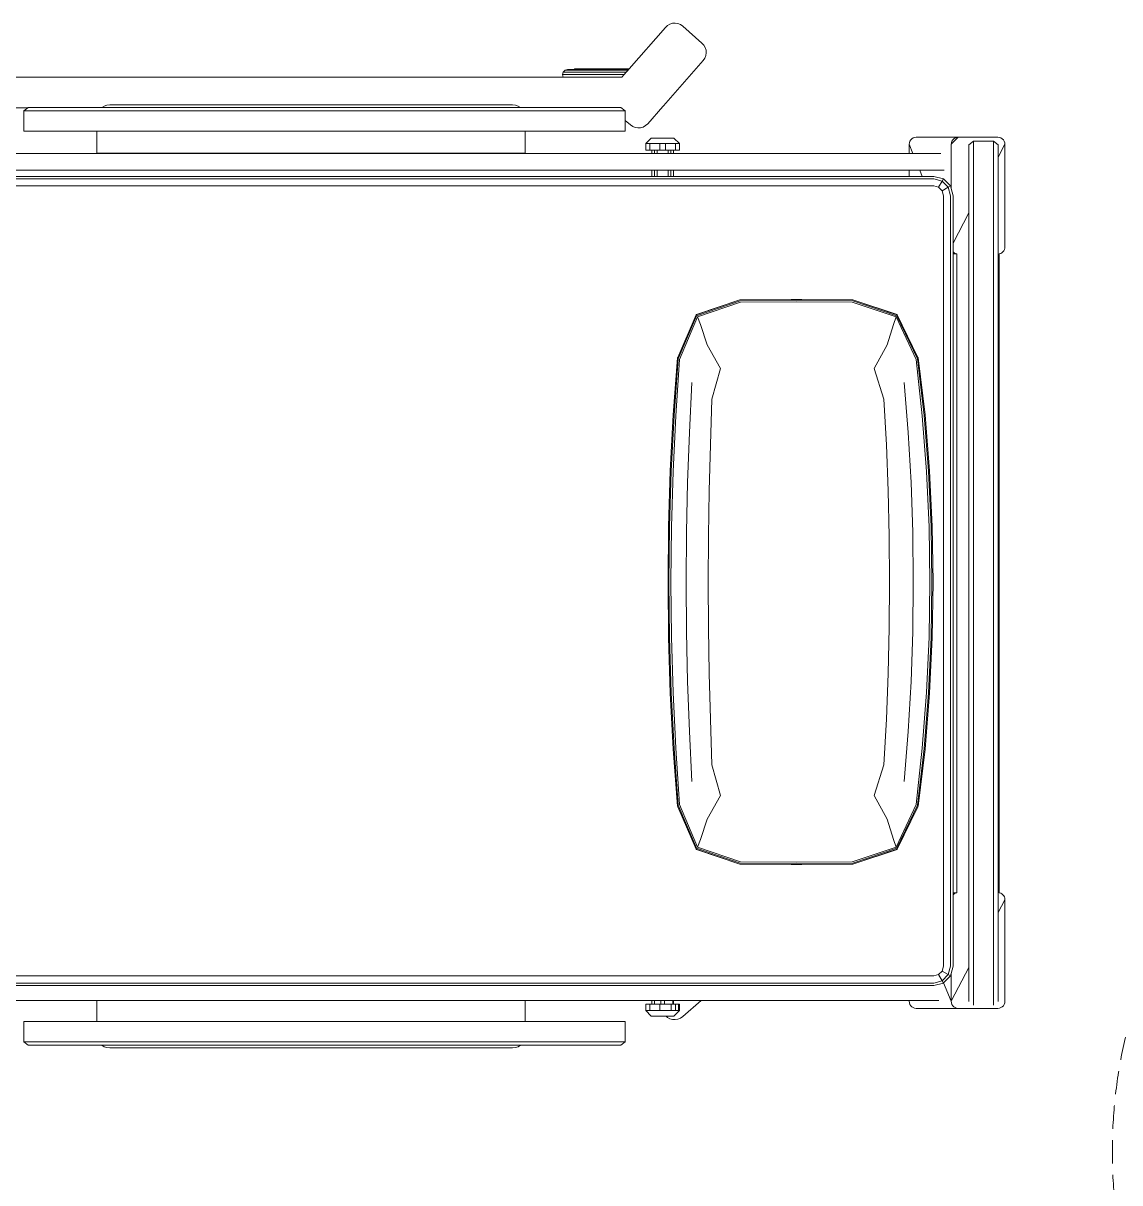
# Model space of a CAD drawing. Header units: millimetres. Extents: x -280308 to 6402717, y -14 to 2073074.
# Drawn here: x 10468 to 11833, y 496540 to 497983 of the extents above; entities that cross this region are included whole.
import ezdxf

# ---------------------------------------------------------------- set-up
doc = ezdxf.new("R2010")
doc.units = ezdxf.units.MM
doc.linetypes.add('DASHED2', pattern=[0.375, 0.25, -0.125])
doc.layers.get('0').update_dxf_attribs({"lineweight": 0})
doc.layers.add('A-FILL-4', color=9, linetype='Continuous', lineweight=0, true_color=0x808080)
doc.layers.add('A-FURN-EQPM', color=177, linetype='Continuous', lineweight=0)

# ---------------------------------------------------------------- blocks, each defined once
blk = doc.blocks.new('disable people')
at = {"layer": 'A-FILL-4'}
h = blk.add_hatch(color=256, dxfattribs=at)
edge = h.paths.add_edge_path()
edge.add_spline(control_points=[(-3.796, 4.952), (-3.761, 5.053), (-3.704, 5.158), (-3.735, 5.256)], knot_values=[0.903791, 0.903791, 0.903791, 0.903791, 1.213847, 1.213847, 1.213847, 1.213847], degree=3, periodic=0)
edge.add_line((-3.735, 5.256), (-4.965, 5.256))
edge.add_arc((-4.965, 5.036), 0.22, 90, 180)
edge.add_line((-5.185, 5.036), (-5.185, 4.952))
edge.add_line((-5.185, 4.952), (-3.796, 4.952))
edge = h.paths.add_edge_path()
edge.add_spline(control_points=[(0.134, 5.166), (-0.072, 5.166), (-0.554, 5.166), (-1.205, 5.175), (-1.924, 5.123), (-2.473, 5.225), (-2.818, 5.045), (-3.009, 4.952)], knot_values=[0.412497, 0.412497, 0.412497, 0.412497, 0.687423, 1.856498, 2.363122, 2.852057, 3.47982, 3.47982, 3.47982, 3.47982], degree=3, periodic=0)
edge.add_line((-3.009, 4.952), (-0.054, 4.952))
edge.add_arc((6.001, -0.173), 7.933, 137.6964, 139.754, ccw=False)
edge = h.paths.add_edge_path()
edge.add_line((5.132, 5.256), (2.309, 5.256))
edge.add_spline(control_points=[(2.309, 5.256), (2.268, 5.176), (2.177, 5.016), (2.085, 4.858), (2.037, 4.777)], knot_values=[9.278145, 9.278145, 9.278145, 9.278145, 9.545773, 9.826318, 9.826318, 9.826318, 9.826318], degree=3, periodic=0)
edge.add_line((2.037, 4.777), (5.152, 4.777))
edge.add_arc((5.152, 4.977), 0.2, 270, 360)
edge.add_line((5.352, 4.977), (5.352, 5.036))
edge.add_arc((5.132, 5.036), 0.22, 0, 90)
edge = h.paths.add_edge_path()
edge.add_spline(control_points=[(-3.735, -5.256), (-3.704, -5.158), (-3.761, -5.053), (-3.796, -4.952)], knot_values=[0.903791, 0.903791, 0.903791, 0.903791, 1.213847, 1.213847, 1.213847, 1.213847], degree=3, periodic=0)
edge.add_line((-3.796, -4.952), (-5.185, -4.952))
edge.add_line((-5.185, -4.952), (-5.185, -5.036))
edge.add_arc((-4.965, -5.036), 0.22, 180, 270)
edge.add_line((-4.965, -5.256), (-3.735, -5.256))
edge = h.paths.add_edge_path()
edge.add_line((-0.054, -4.952), (-3.009, -4.952))
edge.add_spline(control_points=[(-3.009, -4.952), (-2.818, -5.045), (-2.473, -5.225), (-1.924, -5.123), (-1.205, -5.175), (-0.554, -5.166), (-0.072, -5.166), (0.134, -5.166)], knot_values=[0.412497, 0.412497, 0.412497, 0.412497, 1.04026, 1.529195, 2.035819, 3.204894, 3.47982, 3.47982, 3.47982, 3.47982], degree=3, periodic=0)
edge.add_arc((6.001, 0.173), 7.933, 220.246, 222.3036, ccw=False)
edge = h.paths.add_edge_path()
edge.add_arc((5.152, -4.977), 0.2, 0, 90)
edge.add_line((5.152, -4.777), (2.037, -4.777))
edge.add_spline(control_points=[(2.037, -4.777), (2.085, -4.858), (2.232, -5.109), (2.374, -5.367), (2.441, -5.551)], knot_values=[8.953599, 8.953599, 8.953599, 8.953599, 9.234145, 9.826318, 9.826318, 9.826318, 9.826318], degree=3, periodic=0)
edge.add_arc((0.705, -4.043), 1.733, 327.0231, 327.0238, ccw=False)
edge.add_spline(control_points=[(2.037, -4.777), (2.085, -4.858), (2.232, -5.109), (2.374, -5.367), (2.441, -5.551)], knot_values=[8.953599, 8.953599, 8.953599, 8.953599, 9.234145, 9.826318, 9.826318, 9.826318, 9.826318], degree=3, periodic=0)
edge.add_line((2.309, -5.256), (5.132, -5.256))
edge.add_arc((5.132, -5.036), 0.22, 270, 360)
edge.add_line((5.352, -5.036), (5.352, -4.977))
h = blk.add_hatch(dxfattribs=at)
h.set_pattern_fill('_USER', color=256, scale=0.3, style=0, pattern_type=0)
h.set_pattern_definition([(360, (-5e-12, -3e-13), (7e-32, 0.3), [])])
edge = h.paths.add_edge_path()
edge.add_spline(control_points=[(-11.844, 2.723), (-11.806, 2.723), (-11.708, 2.722), (-11.61, 2.729), (-11.55, 2.733)], knot_values=[0, 0, 0, 0, 0.11211, 0.29426, 0.29426, 0.29426, 0.29426], degree=3, periodic=0)
edge.add_spline(control_points=[(-11.55, 2.733), (-11.535, 2.736), (-11.47, 2.746), (-11.368, 2.725), (-11.307, 2.645), (-11.248, 2.61), (-10.969, 2.549), (-10.749, 2.772), (-10.523, 2.881)], knot_values=[5.436665, 5.436665, 5.436665, 5.436665, 5.482184, 5.632489, 5.716097, 5.778113, 5.832865, 6.558061, 6.558061, 6.558061, 6.558061], degree=3, periodic=0)
edge.add_line((-10.523, 2.881), (-10.523, 4.275))
edge.add_line((-10.523, 4.275), (-13.109, 4.275))
edge.add_line((-13.109, 4.275), (-13.109, 2.778))
edge.add_spline(control_points=[(-13.109, 2.778), (-12.823, 2.822), (-12.417, 2.754), (-12.013, 2.609), (-11.903, 2.625)], knot_values=[3.85022, 3.85022, 3.85022, 3.85022, 4.723215, 5.067106, 5.067106, 5.067106, 5.067106], degree=3, periodic=0)
edge.add_arc((-10.498, 1.85), 1.604, 147.0196, 151.1162, ccw=False)
edge = h.paths.add_edge_path()
edge.add_spline(control_points=[(-11.101, 1.322), (-11.268, 1.353), (-11.543, 1.406), (-11.86, 1.422), (-12.006, 1.421), (-12.044, 1.421)], knot_values=[0, 0, 0, 0, 0.508991, 0.837231, 0.949341, 0.949341, 0.949341, 0.949341], degree=3, periodic=0)
edge.add_arc((-10.498, 1.85), 1.604, 193.9046, 195.5218, ccw=False)
edge.add_spline(control_points=[(-12.055, 1.465), (-12.398, 1.468), (-12.746, 1.466), (-13.109, 1.447)], knot_values=[0.469272, 0.469272, 0.469272, 0.469272, 1.514411, 1.514411, 1.514411, 1.514411], degree=3, periodic=0)
edge.add_line((-13.109, 1.447), (-13.109, 0.753))
edge.add_line((-13.109, 0.753), (-10.523, 0.753))
edge.add_line((-10.523, 0.753), (-10.523, 1.191))
edge.add_spline(control_points=[(-10.523, 1.191), (-10.718, 1.226), (-10.91, 1.272), (-11.101, 1.322)], knot_values=[0.512259, 0.512259, 0.512259, 0.512259, 1.104646, 1.104646, 1.104646, 1.104646], degree=3, periodic=0)
h = blk.add_hatch(dxfattribs=at)
h.set_pattern_fill('_USER', color=256, scale=0.3, style=0, pattern_type=0)
h.set_pattern_definition([(360, (-5e-12, 1e-12), (-7e-17, -0.3), [])])
edge = h.paths.add_edge_path()
edge.add_spline(control_points=[(-11.844, -2.723), (-11.806, -2.723), (-11.708, -2.722), (-11.61, -2.729), (-11.55, -2.733)], knot_values=[0, 0, 0, 0, 0.11211, 0.29426, 0.29426, 0.29426, 0.29426], degree=3, periodic=0)
edge.add_spline(control_points=[(-11.55, -2.733), (-11.535, -2.736), (-11.47, -2.746), (-11.368, -2.725), (-11.307, -2.645), (-11.248, -2.61), (-10.969, -2.549), (-10.749, -2.772), (-10.523, -2.881)], knot_values=[5.436665, 5.436665, 5.436665, 5.436665, 5.482184, 5.632489, 5.716097, 5.778113, 5.832865, 6.558061, 6.558061, 6.558061, 6.558061], degree=3, periodic=0)
edge.add_line((-10.523, -2.881), (-10.523, -4.275))
edge.add_line((-10.523, -4.275), (-13.109, -4.275))
edge.add_line((-13.109, -4.275), (-13.109, -2.778))
edge.add_spline(control_points=[(-13.109, -2.778), (-12.823, -2.822), (-12.417, -2.754), (-12.013, -2.609), (-11.903, -2.625)], knot_values=[3.85022, 3.85022, 3.85022, 3.85022, 4.723215, 5.067106, 5.067106, 5.067106, 5.067106], degree=3, periodic=0)
edge.add_arc((-10.498, -1.85), 1.604, 208.8838, 212.9804)
edge = h.paths.add_edge_path()
edge.add_spline(control_points=[(-11.101, -1.322), (-11.268, -1.353), (-11.543, -1.406), (-11.86, -1.422), (-12.006, -1.421), (-12.044, -1.421)], knot_values=[0, 0, 0, 0, 0.508991, 0.837231, 0.949341, 0.949341, 0.949341, 0.949341], degree=3, periodic=0)
edge.add_arc((-10.498, -1.85), 1.604, 164.4782, 166.0954)
edge.add_spline(control_points=[(-12.055, -1.465), (-12.398, -1.468), (-12.746, -1.466), (-13.109, -1.447)], knot_values=[0.469272, 0.469272, 0.469272, 0.469272, 1.514411, 1.514411, 1.514411, 1.514411], degree=3, periodic=0)
edge.add_line((-13.109, -1.447), (-13.109, -0.753))
edge.add_line((-13.109, -0.753), (-10.523, -0.753))
edge.add_line((-10.523, -0.753), (-10.523, -1.191))
edge.add_spline(control_points=[(-10.523, -1.191), (-10.718, -1.226), (-10.91, -1.272), (-11.101, -1.322)], knot_values=[0.512259, 0.512259, 0.512259, 0.512259, 1.104646, 1.104646, 1.104646, 1.104646], degree=3, periodic=0)
for p, q in [((-8.203, 4.275), (-8.203, 2.985)), ((-8.203, 1.238), (-8.203, -1.238)), ((-8.203, -2.985), (-8.203, -4.275))]:
    blk.add_line(p, q, dxfattribs=at)
for points in [[(2.441, 5.551), (3.986, 5.551, -0.414214), (4.086, 5.451), (4.086, 5.426, -0.414214), (3.986, 5.326), (2.344, 5.326)], [(-5.185, 4.952), (-5.185, 5.036, -0.414214), (-4.965, 5.256), (-3.735, 5.256)], [(2.309, 5.256), (5.132, 5.256, -0.414214), (5.352, 5.036), (5.352, 4.977, -0.414214), (5.152, 4.777), (2.037, 4.777)], [(1.636, 4.133), (3.282, 4.133, 0.414214), (3.382, 4.233), (3.382, 4.465, 0.414214), (3.282, 4.565), (1.909, 4.565)], [(1.636, -4.133), (3.282, -4.133, -0.414214), (3.382, -4.233), (3.382, -4.465, -0.414214), (3.282, -4.565), (1.909, -4.565)], [(-5.185, -4.952), (-5.185, -5.036, 0.414214), (-4.965, -5.256), (-3.735, -5.256)], [(2.309, -5.256), (5.132, -5.256, 0.414214), (5.352, -5.036), (5.352, -4.977, 0.414214), (5.152, -4.777), (2.037, -4.777)], [(2.441, -5.551), (3.986, -5.551, 0.414214), (4.086, -5.451), (4.086, -5.426, 0.414214), (3.986, -5.326), (2.344, -5.326)]]:
    blk.add_lwpolyline(points, format="xyb", dxfattribs=at)
for points in [[(-13.109, 4.796), (-7.008, 4.796), (-7.008, 4.275), (-13.109, 4.275)], [(-13.109, -4.275), (-7.008, -4.275), (-7.008, -4.796), (-13.109, -4.796)], [(-13.109, -4.796), (-7.008, -4.796), (-7.008, -4.275), (-13.109, -4.275)]]:
    blk.add_lwpolyline(points, close=True, dxfattribs=at)
for points in [[(-0.772, 3.882), (-7.008, 3.882), (-7.008, 4.952), (-0.054, 4.952)], [(-13.109, 2.778), (-13.109, 4.275), (-10.523, 4.275), (-10.523, 2.881)], [(-10.523, 1.191), (-10.523, 0.753), (-13.109, 0.753), (-13.109, 1.447)], [(-13.109, -1.447), (-13.109, -0.753), (-10.523, -0.753), (-10.523, -1.191)], [(-10.523, -1.191), (-10.523, -0.753), (-13.109, -0.753), (-13.109, -1.447)], [(-10.523, -2.881), (-10.523, -4.275), (-13.109, -4.275), (-13.109, -2.778)], [(-13.109, -2.778), (-13.109, -4.275), (-10.523, -4.275), (-10.523, -2.881)], [(-0.772, -3.882), (-7.008, -3.882), (-7.008, -4.952), (-0.054, -4.952)]]:
    blk.add_lwpolyline(points, dxfattribs=at)
at = {"layer": 'A-FILL-4', "linetype": 'DASHED2', "ltscale": 2}
blk.add_circle((-4.032, 0), 10.823, dxfattribs=at)
at = {"layer": 'A-FILL-4'}
for centre, radius, start, end in [((6.001, -0.173), 7.933, 127.5204, 147.4062), ((0.705, 4.043), 1.733, 32.9897, 88.4229), ((-13.747, -0.043), 15.448, 1.1821, 13.7263), ((-13.747, -0.043), 15.498, 0.1605, 13.7263), ((14.279, 0.068), 16.599, 170.3286, 190.1627), ((-10.498, 1.85), 1.604, 147.0196, 195.5218), ((-10.386, 1.85), 1.604, 147.0196, 195.5218), ((-12.695, -4.607), 6.728, 84.7855, 94.7671), ((-13.747, 0.043), 15.498, 346.2737, 359.8395), ((-13.747, -0.043), 15.448, 0.1605, 0.161), ((-13.747, 0.043), 15.448, 346.2737, 358.8179), ((-10.498, -1.85), 1.604, 164.4782, 212.9804), ((-10.386, -1.85), 1.604, 164.4782, 212.9804), ((-12.695, 4.607), 6.728, 265.2329, 275.2145), ((6.001, 0.173), 7.933, 212.5938, 232.4796), ((0.705, -4.043), 1.733, 271.5771, 327.0103)]:
    blk.add_arc(centre, radius, start, end, dxfattribs=at)
for points in [[(-4.923, 5.256), (-4.763, 5.548), (-4.599, 5.706), (-3.795, 6.036), (-3.427, 5.941), (-2.831, 5.729), (-2.567, 5.645), (-1.99, 5.777), (-0.93, 6.13), (-0.142, 6.438), (0.626, 6.675), (1.356, 6.822), (2.036, 6.747), (2.367, 6.536), (2.547, 6.271), (2.547, 5.977), (2.441, 5.551), (2.179, 5.02), (1.563, 4.019), (0.904, 3.036)], [(-11.595, 1.458), (-13.109, 1.447), (-13.607, 1.498), (-13.9, 1.866), (-13.881, 2.26), (-13.69, 2.538), (-13.51, 2.652), (-13.109, 2.778), (-12.241, 2.685), (-11.903, 2.625), (-11.686, 2.696), (-11.588, 2.725), (-11.504, 2.739), (-11.359, 2.701), (-11.298, 2.644), (-11.244, 2.612), (-11.191, 2.599), (-10.523, 2.881), (-9.795, 2.979), (-8.899, 2.922), (-8.608, 2.974), (-7.978, 2.974), (-5.46, 3.12), (-2.863, 2.88), (-2.371, 2.823), (-1.807, 2.914), (-1.355, 3.018), (-1.149, 3.098)], [(-11.844, 2.723), (-11.732, 2.723), (-11.55, 2.733)], [(-12.044, 1.421), (-11.932, 1.421), (-11.604, 1.403), (-11.101, 1.322)], [(-11.595, 1.458), (-10.523, 1.191), (-9.831, 1.133), (-8.964, 1.241), (-8.639, 1.254), (-5.977, 0.857), (-4.216, 0.389), (-3.813, 0.093), (-3.744, 0)], [(-1.753, 0), (-1.679, 0.379), (-1.194, 0.864), (-0.696, 1.251), (0.282, 1.301), (0.902, 1.16), (1.342, 0.84), (1.61, 0.468), (1.73, 0.159), (1.751, 0)], [(-11.595, -1.458), (-10.523, -1.191), (-9.831, -1.133), (-8.964, -1.241), (-8.639, -1.254), (-5.977, -0.857), (-4.216, -0.389), (-3.813, -0.093), (-3.744, 0)], [(-1.753, 0), (-1.679, -0.379), (-1.194, -0.864), (-0.696, -1.251), (0.282, -1.301), (0.902, -1.16), (1.342, -0.84), (1.61, -0.468), (1.73, -0.159), (1.751, 0)], [(-11.595, -1.458), (-13.109, -1.447), (-13.607, -1.498), (-13.9, -1.866), (-13.881, -2.26), (-13.69, -2.538), (-13.51, -2.652), (-13.109, -2.778), (-12.241, -2.685), (-11.903, -2.625), (-11.686, -2.696), (-11.588, -2.725), (-11.504, -2.739), (-11.359, -2.701), (-11.298, -2.644), (-11.244, -2.612), (-11.191, -2.599), (-10.523, -2.881), (-9.795, -2.979), (-8.899, -2.922), (-8.608, -2.974), (-7.978, -2.974), (-5.46, -3.12), (-2.863, -2.88), (-2.371, -2.823), (-1.807, -2.914), (-1.355, -3.018), (-1.149, -3.098)], [(-12.044, -1.421), (-11.932, -1.421), (-11.604, -1.403), (-11.101, -1.322)], [(-11.844, -2.723), (-11.732, -2.723), (-11.55, -2.733)], [(-4.923, -5.256), (-4.763, -5.548), (-4.599, -5.706), (-3.795, -6.036), (-3.427, -5.941), (-2.831, -5.729), (-2.567, -5.645), (-1.99, -5.777), (-0.93, -6.13), (-0.142, -6.438), (0.626, -6.675), (1.356, -6.822), (2.036, -6.747), (2.367, -6.536), (2.547, -6.271), (2.547, -5.977), (2.441, -5.551), (2.179, -5.02), (1.563, -4.019), (0.904, -3.036)]]:
    blk.add_spline(points, degree=3, dxfattribs=at)
for points, knots in [([(-4.553, 5.256), (-4.444, 5.319), (-4.271, 5.421), (-4.005, 5.4), (-3.806, 5.388), (-3.686, 5.192), (-3.761, 5.053), (-3.796, 4.952)], [0, 0, 0, 0, 0.364379, 0.578402, 0.802813, 0.903791, 1.213847, 1.213847, 1.213847, 1.213847]), ([(-3.009, 4.952), (-2.818, 5.045), (-2.473, 5.225), (-1.924, 5.123), (-1.205, 5.175), (-0.554, 5.166), (-0.072, 5.166), (0.134, 5.166)], [0.412497, 0.412497, 0.412497, 0.412497, 1.04026, 1.529195, 2.035819, 3.204894, 3.47982, 3.47982, 3.47982, 3.47982]), ([(-1.918, 0), (-2.003, 0.586), (-1.985, 1.423), (-1.755, 2.565), (-1.181, 2.932), (-0.994, 3.433), (-0.83, 3.792), (-0.731, 3.942), (-0.682, 4.1)], [0, 0, 0, 0, 1.791249, 2.558188, 3.251589, 3.791341, 4.122047, 4.432599, 4.432599, 4.432599, 4.432599]), ([(1.014, 3.199), (0.978, 2.937), (1.365, 2.005), (1.341, 1.259), (1.433, 0.735)], [7.410584, 7.410584, 7.410584, 7.410584, 8.08399, 9.673194, 9.673194, 9.673194, 9.673194]), ([(-1.918, 0), (-2.003, -0.586), (-1.985, -1.423), (-1.771, -2.53), (-1.181, -2.932), (-0.994, -3.433), (-0.83, -3.792), (-0.731, -3.942), (-0.682, -4.1)], [0, 0, 0, 0, 1.791249, 2.558188, 3.251589, 3.791341, 4.122047, 4.432599, 4.432599, 4.432599, 4.432599]), ([(1.014, -3.199), (0.978, -2.937), (1.365, -2.005), (1.341, -1.259), (1.433, -0.735)], [7.410584, 7.410584, 7.410584, 7.410584, 8.08399, 9.673194, 9.673194, 9.673194, 9.673194]), ([(-4.553, -5.256), (-4.444, -5.319), (-4.271, -5.421), (-4.005, -5.4), (-3.806, -5.388), (-3.686, -5.192), (-3.761, -5.053), (-3.796, -4.952)], [0, 0, 0, 0, 0.364379, 0.578402, 0.802813, 0.903791, 1.213847, 1.213847, 1.213847, 1.213847]), ([(-3.009, -4.952), (-2.818, -5.045), (-2.473, -5.225), (-1.924, -5.123), (-1.205, -5.175), (-0.554, -5.166), (-0.072, -5.166), (0.134, -5.166)], [0.412497, 0.412497, 0.412497, 0.412497, 1.04026, 1.529195, 2.035819, 3.204894, 3.47982, 3.47982, 3.47982, 3.47982])]:
    blk.add_open_spline(points, degree=3, knots=knots, dxfattribs=at)
blk = doc.blocks.new('A$C286adef0')
at = {"color": 1, "xscale": 57.64531461545701, "yscale": 57.64531461545701, "zscale": 57.64531461545701, "rotation": 90}
blk.add_blockref('disable people', (58462.4, -3634.3), dxfattribs=at)
blk = doc.blocks.new('A$C872eac23')
at = {"color": 0, "linetype": 'ByBlock', "lineweight": -2}
for p, q in [((-0.5429, -0.0018), (-0.5426, 0.0002)), ((-0.5426, 0.0002), (-0.542, 0.0021)), ((-0.542, 0.0021), (-0.5409, 0.0037)), ((-0.5409, 0.0037), (-0.5396, 0.0051)), ((-0.5396, 0.0051), (-0.5379, 0.0061)), ((-0.5379, 0.0061), (-0.536, 0.0068)), ((-0.536, 0.0068), (-0.534, 0.007)), ((-0.534, 0.007), (-0.4063, 0.007)), ((-0.534, 0.007), (-0.518, -0.0014)), ((-0.4063, 0.007), (-0.4046, 0.0069)), ((-0.4046, 0.0069), (-0.4029, 0.0063)), ((-0.4029, 0.0063), (-0.4014, 0.0055)), ((-0.4014, 0.0055), (-0.4001, 0.0045)), ((-0.4001, 0.0045), (-0.399, 0.0031)), ((-0.399, 0.0031), (-0.3982, 0.0017)), ((-0.3982, 0.0017), (-0.3977, 0)), ((-0.3977, 0), (0.3977, 0)), ((0.3977, 0), (0.3982, 0.0017)), ((0.3982, 0.0017), (0.399, 0.0032)), ((0.399, 0.0032), (0.4001, 0.0045)), ((0.4001, 0.0045), (0.4014, 0.0055)), ((0.4014, 0.0055), (0.4029, 0.0063)), ((0.4029, 0.0063), (0.4046, 0.0069)), ((0.4046, 0.0069), (0.4064, 0.007)), ((0.4064, 0.007), (0.5327, 0.007)), ((0.4064, 0.007), (0.4222, -0.0014)), ((0.5327, 0.007), (0.5348, 0.0068)), ((0.5348, 0.0068), (0.5366, 0.0061)), ((0.5366, 0.0061), (0.5383, 0.0051)), ((0.5383, 0.0051), (0.5396, 0.0037)), ((0.5396, 0.0037), (0.5407, 0.0021)), ((0.5407, 0.0021), (0.5413, 0.0002)), ((0.5413, 0.0002), (0.5416, -0.0018)), ((-0.5429, -0.0511), (-0.5429, -0.0018)), ((-0.5333, -0.0014), (-0.5378, -0.0071)), ((-0.5378, -0.0071), (-0.5378, -0.0321)), ((-0.5378, -0.0071), (0.5376, -0.0071)), ((-0.5333, -0.0014), (-0.518, -0.0014)), ((0.4222, -0.0014), (-0.518, -0.0014)), ((0.5331, -0.0014), (0.4222, -0.0014)), ((0.5416, -0.0018), (0.5416, -0.0511)), ((-0.5333, -0.0378), (-0.5378, -0.0321)), ((-0.5378, -0.0321), (0.5376, -0.0321)), ((-0.5333, -0.0378), (-0.4486, -0.0378)), ((-0.4486, -0.0378), (-0.4109, -0.0575)), ((-0.4486, -0.0378), (0.4909, -0.0378)), ((0.4909, -0.0378), (0.5317, -0.0594)), ((0.5331, -0.0378), (0.4909, -0.0378)), ((-0.5429, -0.1034), (-0.5429, -0.0511)), ((-0.5426, -0.0531), (-0.5429, -0.0511)), ((-0.534, -0.06), (-0.5429, -0.0511)), ((-0.542, -0.055), (-0.5426, -0.0531)), ((-0.5409, -0.0566), (-0.542, -0.055)), ((-0.5396, -0.058), (-0.5409, -0.0566)), ((-0.47, -0.0575), (-0.479, -0.06)), ((-0.4109, -0.0575), (-0.47, -0.0575)), ((-0.4003, -0.0575), (-0.4109, -0.0575)), ((-0.4001, -0.0574), (-0.4003, -0.0575)), ((-0.4003, -0.0575), (-0.3977, -0.0575)), ((-0.399, -0.0561), (-0.4001, -0.0574)), ((-0.3982, -0.0546), (-0.399, -0.0561)), ((-0.3977, -0.0529), (-0.3982, -0.0546)), ((-0.3977, -0.0575), (-0.3977, -0.0529)), ((0.3977, -0.0529), (-0.3977, -0.0529)), ((-0.3977, -0.0575), (0.3977, -0.0575)), ((0.3982, -0.0546), (0.3977, -0.0529)), ((0.3977, -0.0529), (0.3977, -0.0575)), ((0.4003, -0.0575), (0.3977, -0.0575)), ((0.399, -0.0561), (0.3982, -0.0546)), ((0.4001, -0.0574), (0.399, -0.0561)), ((0.4003, -0.0575), (0.4001, -0.0574)), ((0.4892, -0.0575), (0.4003, -0.0575)), ((0.4982, -0.06), (0.4892, -0.0575)), ((0.5396, -0.0566), (0.5383, -0.058)), ((0.5407, -0.055), (0.5396, -0.0566)), ((0.5413, -0.0531), (0.5407, -0.055)), ((0.5416, -0.0511), (0.5413, -0.0531)), ((0.5416, -0.1034), (0.5416, -0.0511)), ((-0.5379, -0.0591), (-0.5396, -0.058)), ((-0.536, -0.0597), (-0.5379, -0.0591)), ((-0.534, -0.06), (-0.536, -0.0597)), ((-0.479, -0.06), (-0.534, -0.06)), ((-0.5019, -0.0991), (-0.5019, -0.0687)), ((-0.4909, -0.0696), (-0.4941, -0.0817)), ((-0.4821, -0.0608), (-0.4909, -0.0696)), ((-0.4909, -0.0696), (-0.4881, -0.0712)), ((-0.4881, -0.0712), (-0.4909, -0.0817)), ((-0.4805, -0.0636), (-0.4881, -0.0712)), ((-0.4881, -0.0712), (-0.4805, -0.0757)), ((-0.479, -0.06), (-0.4821, -0.0608)), ((-0.4821, -0.0608), (-0.4805, -0.0636)), ((-0.47, -0.0608), (-0.4805, -0.0636)), ((-0.4805, -0.0636), (-0.476, -0.0712)), ((-0.476, -0.0712), (-0.4805, -0.0757)), ((-0.47, -0.0696), (-0.476, -0.0712)), ((-0.47, -0.0608), (0.4892, -0.0608)), ((-0.47, -0.0696), (0.4892, -0.0696)), ((0.4996, -0.0636), (0.4892, -0.0608)), ((0.4952, -0.0712), (0.4892, -0.0696)), ((0.4996, -0.0636), (0.4952, -0.0712)), ((0.4996, -0.0757), (0.4952, -0.0712)), ((0.5327, -0.06), (0.4982, -0.06)), ((0.5013, -0.0608), (0.4982, -0.06)), ((0.5013, -0.0608), (0.4996, -0.0636)), ((0.5073, -0.0712), (0.4996, -0.0636)), ((0.5073, -0.0712), (0.4996, -0.0757)), ((0.5099, -0.0694), (0.5013, -0.0608)), ((0.5101, -0.0696), (0.5073, -0.0712)), ((0.5101, -0.0817), (0.5073, -0.0712)), ((0.5099, -0.0694), (0.5327, -0.06)), ((0.5101, -0.0696), (0.5099, -0.0694)), ((0.5133, -0.0817), (0.5101, -0.0696)), ((0.5317, -0.0595), (0.5317, -0.0594)), ((0.5317, -0.0594), (0.5327, -0.06)), ((0.5348, -0.0597), (0.5327, -0.06)), ((0.5366, -0.0591), (0.5348, -0.0597)), ((0.5383, -0.058), (0.5366, -0.0591)), ((-0.5224, -0.0729), (-0.5224, -0.1075)), ((-0.4941, -0.0817), (-0.4941, -0.0959)), ((-0.4909, -2.1111), (-0.4909, -0.0817)), ((-0.4805, -0.0757), (-0.4821, -0.0817)), ((-0.4821, -2.1111), (-0.4821, -0.0817)), ((-0.0584, -0.0835), (-0.1276, -0.0868)), ((-0.127, -0.0881), (-0.0581, -0.0849)), ((-0.0584, -0.0835), (0.0109, -0.0824)), ((-0.0581, -0.0849), (0.0109, -0.0838)), ((0.0109, -0.0865), (-0.058, -0.0875)), ((0.0801, -0.0835), (0.0109, -0.0824)), ((0.0109, -0.0838), (0.0798, -0.0849)), ((0.0797, -0.0875), (0.0109, -0.0865)), ((0.0798, -0.0849), (0.1487, -0.0881)), ((0.0801, -0.0835), (0.1493, -0.0868)), ((0.5013, -0.0817), (0.4996, -0.0757)), ((0.5013, -0.0817), (0.5013, -1.3546)), ((0.5101, -0.0817), (0.5101, -1.3546)), ((0.5133, -0.0817), (0.5133, -1.3546)), ((0.5317, -0.1122), (0.5317, -0.0752)), ((-0.5019, -0.0991), (-0.4941, -0.0959)), ((-0.5019, -0.1122), (-0.5019, -0.0991)), ((-0.4941, -0.0959), (-0.4941, -0.1122)), ((-0.2688, -0.1013), (-0.2681, -0.1009)), ((-0.1973, -0.0925), (-0.2681, -0.1009)), ((-0.2669, -0.1017), (-0.1965, -0.0936)), ((-0.196, -0.096), (-0.266, -0.1035)), ((-0.1973, -0.0925), (-0.1276, -0.0868)), ((-0.1965, -0.0936), (-0.127, -0.0881)), ((-0.1268, -0.0907), (-0.196, -0.096)), ((-0.058, -0.0875), (-0.1268, -0.0907)), ((0.1485, -0.0907), (0.0797, -0.0875)), ((0.2178, -0.096), (0.1485, -0.0907)), ((0.1487, -0.0881), (0.2182, -0.0936)), ((0.2191, -0.0925), (0.1493, -0.0868)), ((0.2878, -0.1035), (0.2178, -0.096)), ((0.2182, -0.0936), (0.2887, -0.1017)), ((0.2191, -0.0925), (0.2898, -0.1009)), ((0.2906, -0.1013), (0.2898, -0.1009)), ((-0.5429, -0.1034), (-0.5426, -0.1054)), ((-0.5426, -0.1054), (-0.542, -0.1072)), ((-0.542, -0.1072), (-0.5409, -0.1089)), ((-0.5409, -0.1089), (-0.5396, -0.1103)), ((-0.5396, -0.1103), (-0.5379, -0.1113)), ((-0.5379, -0.1113), (-0.536, -0.112)), ((-0.536, -0.112), (-0.534, -0.1122)), ((-0.534, -0.1122), (-0.5224, -0.1075)), ((-0.534, -0.1122), (-0.5224, -0.1122)), ((-0.5224, -0.1075), (-0.5224, -0.1122)), ((-0.5224, -0.1122), (-0.5224, -0.4056)), ((-0.5019, -0.1122), (-0.4941, -0.1122)), ((-0.5019, -0.4056), (-0.5019, -0.1122)), ((-0.4941, -0.4056), (-0.4941, -0.1122)), ((-0.2688, -0.1013), (-0.3218, -0.127)), ((-0.3205, -0.1274), (-0.2669, -0.1017)), ((-0.266, -0.1035), (-0.3191, -0.1286)), ((-0.1752, -0.1134), (-0.2375, -0.1183)), ((-0.1752, -0.1134), (-0.1131, -0.1099)), ((-0.0511, -0.1078), (-0.1131, -0.1099)), ((-0.0511, -0.1078), (0.0109, -0.1071)), ((0.0729, -0.1078), (0.0109, -0.1071)), ((0.0729, -0.1078), (0.1348, -0.1099)), ((0.1969, -0.1134), (0.1348, -0.1099)), ((0.1969, -0.1134), (0.2592, -0.1183)), ((0.3408, -0.1286), (0.2878, -0.1035)), ((0.2887, -0.1017), (0.3422, -0.1274)), ((0.2906, -0.1013), (0.3435, -0.127)), ((0.5317, -0.1122), (0.5327, -0.1122)), ((0.5317, -0.371), (0.5317, -0.1122)), ((0.5327, -0.1122), (0.5348, -0.112)), ((0.5348, -0.112), (0.5366, -0.1113)), ((0.5366, -0.1113), (0.5383, -0.1103)), ((0.5383, -0.1103), (0.5396, -0.1089)), ((0.5396, -0.1089), (0.5407, -0.1072)), ((0.5407, -0.1072), (0.5413, -0.1054)), ((0.5413, -0.1054), (0.5416, -0.1034)), ((-0.3223, -0.1273), (-0.3405, -0.1824)), ((-0.3218, -0.127), (-0.3404, -0.1823)), ((-0.3392, -0.1825), (-0.3205, -0.1274)), ((-0.3191, -0.1286), (-0.3374, -0.1831)), ((-0.3218, -0.127), (-0.3223, -0.1273)), ((-0.3205, -0.1274), (-0.3218, -0.127)), ((-0.3096, -0.1319), (-0.3191, -0.1286)), ((0.3314, -0.1319), (0.3408, -0.1286)), ((0.3591, -0.1831), (0.3408, -0.1286)), ((0.3435, -0.127), (0.3422, -0.1274)), ((0.3422, -0.1274), (0.3609, -0.1825)), ((0.344, -0.1273), (0.3435, -0.127)), ((0.3435, -0.127), (0.3621, -0.1823)), ((0.3623, -0.1824), (0.344, -0.1273)), ((-0.2843, -0.1394), (-0.3096, -0.1319)), ((-0.2551, -0.1558), (-0.2843, -0.1394)), ((-0.2166, -0.1437), (-0.2551, -0.1558)), ((-0.1597, -0.1406), (-0.2166, -0.1437)), ((-0.1028, -0.1384), (-0.1597, -0.1406)), ((-0.046, -0.137), (-0.1028, -0.1384)), ((0.0109, -0.1366), (-0.046, -0.137)), ((0.0677, -0.137), (0.0109, -0.1366)), ((0.1246, -0.1384), (0.0677, -0.137)), ((0.1814, -0.1406), (0.1246, -0.1384)), ((0.2384, -0.1437), (0.1814, -0.1406)), ((0.2768, -0.1558), (0.2384, -0.1437)), ((0.306, -0.1394), (0.2768, -0.1558)), ((0.3314, -0.1319), (0.306, -0.1394)), ((-0.3408, -0.246), (-0.3404, -0.1823)), ((-0.3405, -0.1824), (-0.3408, -0.246)), ((-0.3398, -0.2526), (-0.3392, -0.1825)), ((-0.3374, -0.1831), (-0.3379, -0.2526)), ((0.3596, -0.2526), (0.3591, -0.1831)), ((0.3609, -0.1825), (0.3615, -0.2526)), ((0.3626, -0.246), (0.3621, -0.1823)), ((0.3626, -0.246), (0.3623, -0.1824)), ((-0.3409, -0.2526), (-0.3408, -0.246)), ((-0.3409, -0.2526), (-0.3408, -0.2592)), ((-0.3408, -0.2592), (-0.3405, -0.3228)), ((-0.3408, -0.2592), (-0.3404, -0.3229)), ((-0.3392, -0.3227), (-0.3398, -0.2526)), ((-0.3379, -0.2526), (-0.3374, -0.3221)), ((0.3591, -0.3221), (0.3596, -0.2526)), ((0.3615, -0.2526), (0.3609, -0.3227)), ((0.3626, -0.2592), (0.3621, -0.3229)), ((0.3623, -0.3228), (0.3626, -0.2592)), ((0.3626, -0.2526), (0.3626, -0.246)), ((0.3626, -0.2526), (0.3626, -0.2592)), ((-0.3405, -0.3228), (-0.3223, -0.377)), ((-0.3218, -0.3773), (-0.3404, -0.3229)), ((-0.3205, -0.3769), (-0.3392, -0.3227)), ((-0.3374, -0.3221), (-0.3191, -0.3756)), ((0.3408, -0.3756), (0.3591, -0.3221)), ((0.3609, -0.3227), (0.3422, -0.3769)), ((0.3435, -0.3773), (0.3621, -0.3229)), ((0.344, -0.377), (0.3623, -0.3228)), ((-0.2843, -0.3637), (-0.2551, -0.3469)), ((-0.2166, -0.3578), (-0.2551, -0.3469)), ((-0.1597, -0.3597), (-0.2166, -0.3578)), ((-0.1028, -0.3612), (-0.1597, -0.3597)), ((0.1814, -0.3597), (0.1246, -0.3612)), ((0.2384, -0.3578), (0.1814, -0.3597)), ((0.2768, -0.3469), (0.2384, -0.3578)), ((0.2768, -0.3469), (0.306, -0.3637)), ((-0.681, -0.3941), (-0.6601, -0.3701)), ((-0.6601, -0.3701), (-0.6575, -0.3677)), ((-0.6575, -0.3677), (-0.6545, -0.3661)), ((-0.6545, -0.3661), (-0.6512, -0.3651)), ((-0.6512, -0.3651), (-0.6479, -0.3649)), ((-0.6479, -0.3649), (-0.6445, -0.3654)), ((-0.6445, -0.3654), (-0.6414, -0.3667)), ((-0.6414, -0.3667), (-0.6384, -0.3687)), ((-0.6384, -0.3687), (-0.5819, -0.4181)), ((-0.3096, -0.3719), (-0.3191, -0.3756)), ((-0.3096, -0.3719), (-0.2843, -0.3637)), ((-0.046, -0.362), (-0.1028, -0.3612)), ((0.0109, -0.3623), (-0.046, -0.362)), ((0.0677, -0.362), (0.0109, -0.3623)), ((0.1246, -0.3612), (0.0677, -0.362)), ((0.306, -0.3637), (0.3314, -0.3719)), ((0.3314, -0.3719), (0.3408, -0.3756)), ((0.5317, -0.371), (0.5519, -0.3941)), ((0.5317, -0.4056), (0.5317, -0.371)), ((-0.3223, -0.377), (-0.3218, -0.3773)), ((-0.3218, -0.3773), (-0.3205, -0.3769)), ((-0.2688, -0.4001), (-0.3218, -0.3773)), ((-0.2669, -0.3997), (-0.3205, -0.3769)), ((-0.3191, -0.3756), (-0.266, -0.3979)), ((-0.1752, -0.3857), (-0.2375, -0.3827)), ((-0.1752, -0.3857), (-0.1131, -0.388)), ((-0.0511, -0.3893), (-0.1131, -0.388)), ((-0.0511, -0.3893), (0.0109, -0.3898)), ((0.0729, -0.3893), (0.0109, -0.3898)), ((0.0729, -0.3893), (0.1348, -0.388)), ((0.1969, -0.3857), (0.1348, -0.388)), ((0.1969, -0.3857), (0.2592, -0.3827)), ((0.2878, -0.3979), (0.3408, -0.3756)), ((0.3422, -0.3769), (0.2887, -0.3997)), ((0.2906, -0.4001), (0.3435, -0.3773)), ((0.3422, -0.3769), (0.3435, -0.3773)), ((0.3435, -0.3773), (0.344, -0.377)), ((-0.6848, -0.4035), (-0.6843, -0.4002)), ((-0.6846, -0.4069), (-0.6848, -0.4035)), ((-0.6843, -0.4002), (-0.683, -0.397)), ((-0.683, -0.397), (-0.681, -0.3941)), ((-0.5348, -0.3981), (-0.5416, -0.405)), ((-0.5267, -0.3981), (-0.5348, -0.3981)), ((-0.5348, -0.3981), (-0.5348, -0.403)), ((-0.5267, -0.403), (-0.5348, -0.403)), ((-0.5348, -0.4154), (-0.5348, -0.403)), ((-0.5267, -0.3981), (-0.5267, -0.403)), ((-0.5267, -0.4056), (-0.5267, -0.403)), ((-0.2681, -0.4005), (-0.2688, -0.4001)), ((-0.1973, -0.406), (-0.2681, -0.4005)), ((-0.1965, -0.4049), (-0.2669, -0.3997)), ((-0.266, -0.3979), (-0.196, -0.4027)), ((-0.196, -0.4027), (-0.1268, -0.4061)), ((0.1485, -0.4061), (0.2178, -0.4027)), ((0.2178, -0.4027), (0.2878, -0.3979)), ((0.2887, -0.3997), (0.2182, -0.4049)), ((0.2191, -0.406), (0.2898, -0.4005)), ((0.2898, -0.4005), (0.2906, -0.4001)), ((0.5363, -0.3993), (0.5363, -0.3981)), ((0.5444, -0.3981), (0.5363, -0.3981)), ((0.5363, -0.403), (0.5363, -0.3993)), ((0.5363, -0.3993), (0.5444, -0.3993)), ((0.5363, -0.403), (0.5363, -0.4056)), ((0.5363, -0.403), (0.5444, -0.403)), ((0.5444, -0.3993), (0.5444, -0.3981)), ((0.5511, -0.405), (0.5444, -0.3981)), ((0.5444, -0.403), (0.5444, -0.3993)), ((0.5444, -0.4086), (0.5444, -0.403)), ((0.5519, -0.3941), (0.5539, -0.397)), ((0.5539, -0.397), (0.5551, -0.4002)), ((0.5551, -0.4002), (0.5556, -0.4035)), ((0.5556, -0.4035), (0.5554, -0.4069)), ((-0.6836, -0.4101), (-0.6846, -0.4069)), ((-0.6819, -0.4131), (-0.6836, -0.4101)), ((-0.6796, -0.4157), (-0.6819, -0.4131)), ((-0.6281, -0.4607), (-0.6796, -0.4157)), ((-0.5819, -0.4181), (-0.5817, -0.4182)), ((-0.5819, -0.4181), (-0.5817, -0.4183)), ((-0.5817, -0.4183), (-0.5817, -0.4182)), ((-0.5817, -0.4182), (-0.5811, -0.4188)), ((-0.5817, -0.4183), (-0.5811, -0.4188)), ((-0.5416, -0.405), (-0.5416, -0.4332)), ((-0.5267, -0.4154), (-0.5348, -0.4154)), ((-0.5348, -0.4154), (-0.5348, -0.4227)), ((-0.5224, -0.4056), (-0.5267, -0.4056)), ((-0.5267, -0.4056), (-0.5267, -0.4087)), ((-0.5224, -0.4087), (-0.5267, -0.4087)), ((-0.5267, -0.4087), (-0.5267, -0.4123)), ((-0.5224, -0.4123), (-0.5267, -0.4123)), ((-0.5267, -0.4123), (-0.5267, -0.4154)), ((-0.5267, -0.4154), (-0.5267, -0.4227)), ((-0.5224, -0.4056), (-0.5224, -0.4087)), ((-0.5224, -0.4087), (-0.5224, -0.4123)), ((-0.5224, -0.4123), (-0.5224, -0.4258)), ((-0.4941, -0.4056), (-0.5019, -0.4056)), ((-0.5019, -0.4087), (-0.5019, -0.4056)), ((-0.4941, -0.4087), (-0.5019, -0.4087)), ((-0.5019, -0.4123), (-0.5019, -0.4087)), ((-0.4941, -0.4123), (-0.5019, -0.4123)), ((-0.5019, -0.4258), (-0.5019, -0.4123)), ((-0.4941, -0.4056), (-0.4941, -0.4087)), ((-0.4941, -0.4087), (-0.4941, -0.4123)), ((-0.4941, -0.4123), (-0.4941, -0.4258)), ((-0.1973, -0.406), (-0.1276, -0.4096)), ((-0.127, -0.4085), (-0.1965, -0.4049)), ((-0.0584, -0.4117), (-0.1276, -0.4096)), ((-0.0581, -0.4105), (-0.127, -0.4085)), ((-0.1268, -0.4061), (-0.058, -0.4081)), ((-0.0584, -0.4117), (0.0109, -0.4124)), ((0.0109, -0.4112), (-0.0581, -0.4105)), ((-0.058, -0.4081), (0.0109, -0.4088)), ((0.0109, -0.4088), (0.0797, -0.4081)), ((0.0798, -0.4105), (0.0109, -0.4112)), ((0.0801, -0.4117), (0.0109, -0.4124)), ((0.0797, -0.4081), (0.1485, -0.4061)), ((0.1487, -0.4085), (0.0798, -0.4105)), ((0.0801, -0.4117), (0.1493, -0.4096)), ((0.2182, -0.4049), (0.1487, -0.4085)), ((0.2191, -0.406), (0.1493, -0.4096)), ((0.5363, -0.4056), (0.5317, -0.4056)), ((0.5317, -0.4064), (0.5317, -0.4056)), ((0.5317, -0.4064), (0.5363, -0.4064)), ((0.5317, -0.4167), (0.5317, -0.4064)), ((0.5317, -0.4167), (0.5363, -0.4167)), ((0.5317, -0.4214), (0.5317, -0.4167)), ((0.5363, -0.4064), (0.5363, -0.4056)), ((0.5363, -0.4086), (0.5363, -0.4064)), ((0.5363, -0.4086), (0.5444, -0.4086)), ((0.5363, -0.4086), (0.5363, -0.4167)), ((0.5363, -0.4214), (0.5363, -0.4167)), ((0.5444, -0.4086), (0.5444, -0.4227)), ((0.5511, -0.4149), (0.5511, -0.405)), ((0.5528, -0.4131), (0.5511, -0.4149)), ((0.5511, -0.4332), (0.5511, -0.4149)), ((0.5545, -0.4101), (0.5528, -0.4131)), ((0.5554, -0.4069), (0.5545, -0.4101)), ((-0.5811, -0.4188), (-0.5596, -0.4376)), ((-0.5267, -0.4227), (-0.5348, -0.4227)), ((-0.5348, -0.4352), (-0.5348, -0.4227)), ((-0.5267, -0.4227), (-0.5267, -0.4258)), ((-0.5224, -0.4258), (-0.5267, -0.4258)), ((-0.5267, -0.4258), (-0.5267, -0.4294)), ((-0.5224, -0.4294), (-0.5267, -0.4294)), ((-0.5267, -0.4326), (-0.5267, -0.4294)), ((-0.5224, -0.4326), (-0.5267, -0.4326)), ((-0.5267, -0.4352), (-0.5267, -0.4326)), ((-0.5224, -0.4258), (-0.5224, -0.4294)), ((-0.5224, -0.4294), (-0.5224, -0.4326)), ((-0.5224, -0.4326), (-0.5224, -1.7081)), ((-0.4941, -0.4258), (-0.5019, -0.4258)), ((-0.5019, -0.4294), (-0.5019, -0.4258)), ((-0.4941, -0.4294), (-0.5019, -0.4294)), ((-0.5019, -0.4326), (-0.5019, -0.4294)), ((-0.4941, -0.4326), (-0.5019, -0.4326)), ((-0.5019, -0.4326), (-0.5019, -1.7083)), ((-0.4941, -0.4258), (-0.4941, -0.4294)), ((-0.4941, -0.4294), (-0.4941, -0.4326)), ((-0.4941, -0.4326), (-0.4941, -1.7084)), ((0.5317, -0.4214), (0.5363, -0.4214)), ((0.5317, -0.4294), (0.5317, -0.4214)), ((0.5317, -0.4294), (0.5363, -0.4294)), ((0.5317, -0.4326), (0.5317, -0.4294)), ((0.5317, -0.4326), (0.5363, -0.4326)), ((0.5317, -0.4326), (0.5317, -0.5902)), ((0.5363, -0.4227), (0.5363, -0.4214)), ((0.5363, -0.4227), (0.5444, -0.4227)), ((0.5363, -0.4294), (0.5363, -0.4227)), ((0.5363, -0.4294), (0.5363, -0.4326)), ((0.5363, -0.4326), (0.5363, -0.4352)), ((0.5444, -0.4227), (0.5444, -0.4352)), ((-0.5596, -0.4376), (-0.5572, -0.4403)), ((-0.5572, -0.4403), (-0.5555, -0.4433)), ((-0.5555, -0.4433), (-0.5546, -0.4465)), ((-0.5546, -0.4465), (-0.5544, -0.4498)), ((-0.5348, -0.4401), (-0.5416, -0.4332)), ((-0.5267, -0.4352), (-0.5348, -0.4352)), ((-0.5348, -0.4401), (-0.5348, -0.4352)), ((-0.5267, -0.4401), (-0.5348, -0.4401)), ((-0.5267, -0.4352), (-0.5267, -0.4401)), ((0.5363, -0.4352), (0.5444, -0.4352)), ((0.5363, -0.4352), (0.5363, -0.4401)), ((0.5363, -0.4401), (0.5444, -0.4401)), ((0.5444, -0.4401), (0.5511, -0.4332)), ((0.5444, -0.4352), (0.5444, -0.4401)), ((-0.6272, -0.4615), (-0.6281, -0.4607)), ((-0.6281, -0.4607), (-0.6281, -0.5289)), ((-0.6264, -0.4622), (-0.6272, -0.4615)), ((-0.6272, -0.5292), (-0.6272, -0.4615)), ((-0.5581, -0.4593), (-0.5637, -0.4657)), ((-0.5561, -0.4564), (-0.5581, -0.4593)), ((-0.5549, -0.4532), (-0.5561, -0.4564)), ((-0.5544, -0.4498), (-0.5549, -0.4532)), ((-0.624, -0.4643), (-0.6264, -0.4622)), ((-0.6264, -0.4622), (-0.6264, -0.5406)), ((-0.6208, -0.4671), (-0.624, -0.4643)), ((-0.624, -0.4643), (-0.624, -0.543)), ((-0.6176, -0.4699), (-0.6208, -0.4671)), ((-0.6208, -0.4671), (-0.6208, -0.5438)), ((-0.6176, -0.4699), (-0.6176, -0.543)), ((-0.5757, -0.4657), (-0.5798, -0.471)), ((-0.5798, -0.5962), (-0.5798, -0.471)), ((-0.5637, -0.4657), (-0.5757, -0.4657)), ((-0.5757, -1.2141), (-0.5757, -0.4657)), ((-0.5502, -0.4657), (-0.5637, -0.4657)), ((-0.5502, -0.5902), (-0.5502, -0.4657)), ((0.5834, -0.4657), (0.5579, -0.4657)), ((0.5579, -0.5902), (0.5579, -0.4657)), ((0.5875, -0.471), (0.5834, -0.4657)), ((0.5834, -1.2141), (0.5834, -0.4657)), ((0.5875, -0.471), (0.5875, -0.5962)), ((-0.6281, -0.5289), (-0.6272, -0.5292)), ((-0.6272, -0.5374), (-0.6272, -0.5292)), ((-0.6272, -0.5374), (-0.6264, -0.5406)), ((-0.6264, -0.5406), (-0.624, -0.543)), ((-0.624, -0.543), (-0.6208, -0.5438)), ((-0.6208, -0.5438), (-0.6176, -0.543)), ((-0.6176, -0.543), (-0.6176, -1.6843)), ((-0.5231, -0.5902), (-0.5502, -0.5902)), ((-0.5502, -1.1233), (-0.5502, -0.5902)), ((-0.5231, -1.1233), (-0.5231, -0.5902)), ((0.5317, -0.5902), (0.5579, -0.5902)), ((0.5317, -1.1233), (0.5317, -0.5902)), ((0.5579, -0.5902), (0.5579, -1.1233)), ((-0.5828, -0.6024), (-0.5832, -0.6061)), ((-0.5832, -0.6061), (-0.5832, -1.1074)), ((-0.5816, -0.5991), (-0.5828, -0.6024)), ((-0.5798, -0.5962), (-0.5816, -0.5991)), ((-0.5798, -1.1173), (-0.5798, -0.5962)), ((0.5875, -0.5962), (0.5893, -0.5991)), ((0.5875, -0.5962), (0.5875, -1.1173)), ((0.5893, -0.5991), (0.5905, -0.6024)), ((0.5905, -0.6024), (0.5909, -0.6061)), ((0.5909, -0.6061), (0.5909, -1.1074)), ((-0.5832, -1.1074), (-0.5828, -1.1111)), ((-0.5828, -1.1111), (-0.5816, -1.1144)), ((0.5905, -1.1111), (0.5893, -1.1144)), ((0.5909, -1.1074), (0.5905, -1.1111)), ((-0.5816, -1.1144), (-0.5798, -1.1173)), ((-0.5798, -1.1173), (-0.5798, -1.2088)), ((-0.5502, -1.1233), (-0.5231, -1.1233)), ((-0.5502, -1.2141), (-0.5502, -1.1233)), ((0.5579, -1.1233), (0.5317, -1.1233)), ((0.5317, -1.3546), (0.5317, -1.1233)), ((0.5579, -1.2141), (0.5579, -1.1233)), ((0.5893, -1.1144), (0.5875, -1.1173)), ((0.5875, -1.1173), (0.5875, -1.2088)), ((-0.5795, -1.2092), (-0.5798, -1.2088)), ((-0.5795, -1.2092), (-0.5795, -1.6803)), ((-0.5757, -1.2141), (-0.5795, -1.2092)), ((0.5875, -1.2088), (0.5834, -1.2141)), ((-0.5757, -1.2141), (-0.5502, -1.2141)), ((0.5579, -1.2141), (0.5834, -1.2141))]:
    blk.add_line(p, q, dxfattribs=at)
blk = doc.blocks.new('A$C8aa274cb')
at = {"color": 0, "linetype": 'ByBlock', "lineweight": -2, "xscale": 1000.000000000016, "yscale": 1000.000000000016, "zscale": 1000.000000000016, "rotation": 270}
blk.add_blockref('A$C872eac23', (-10900, -1775), dxfattribs=at)
blk = doc.blocks.new('3')
at = {"ltscale": 0.25}
blk.add_blockref('A$C286adef0', (-46014.9, 500445.2), dxfattribs=at)
at = {"layer": 'A-FURN-EQPM', "ltscale": 0.25}
blk.add_blockref('A$C8aa274cb', (22582.9, 499073.3), dxfattribs=at)

msp = doc.modelspace()

# ---------------------------------------------------------------- block references
msp.add_blockref('3', (0, 0))

doc.saveas('drawing.dxf')
